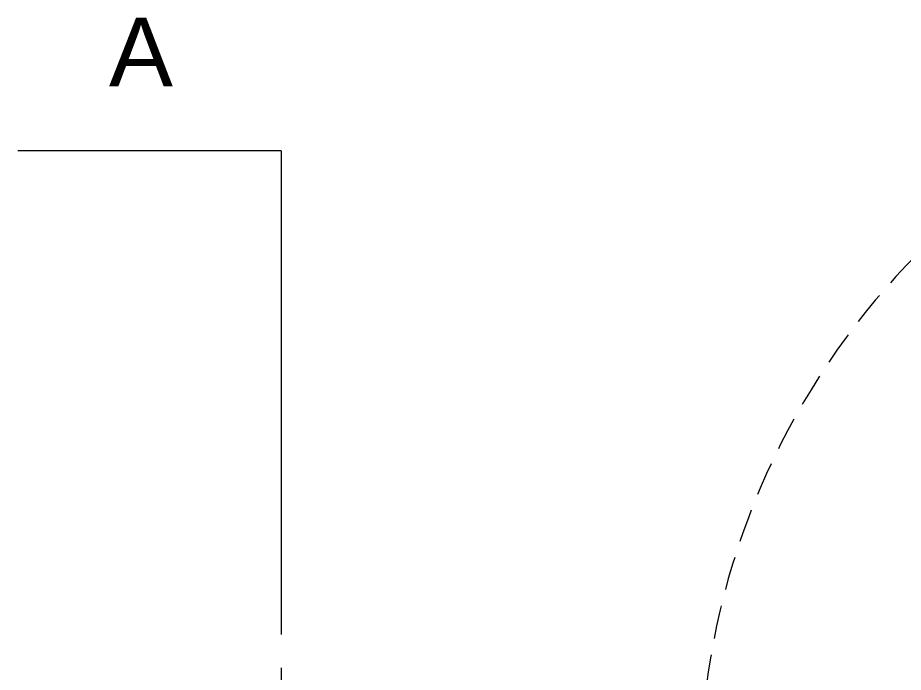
# Model space of a CAD drawing. Header units: millimetres. Extents: x 935 to 13922, y 3203 to 7816.
# Drawn here: x 4144.2 to 4312.1, y 7346.6 to 7470.9 of the extents above; entities that cross this region are included whole.
import ezdxf

# ---------------------------------------------------------------- set-up
doc = ezdxf.new("R2010")
doc.units = ezdxf.units.MM
doc.linetypes.add('CENTRO', pattern=[50.8, 31.75, -6.35, 6.35, -6.35])
doc.linetypes.add('TRATTEGGIATA2', pattern=[9.525, 6.35, -3.175])
for name, color, linetype, lineweight in [('interni', 210, 'Continuous', 13), ('porte', 230, 'Continuous', 13), ('sezioni', 50, 'Continuous', 5)]:
    doc.layers.add(name, color=color, linetype=linetype, lineweight=lineweight)
doc.styles.get("Standard").update_dxf_attribs({"font": 'arial.ttf', "height": 12})

msp = doc.modelspace()

# ---------------------------------------------------------------- linework, layer by layer
at = {"layer": 'interni'}
for q in [(4144.16, 7445.57), (4194.16, 7385.57)]:
    msp.add_line((4194.16, 7445.57), q, dxfattribs=at)
at = {"layer": 'porte', "linetype": 'TRATTEGGIATA2'}
msp.add_arc((4416.78, 7325.45), 143.22, 97.7608, 175.3945, dxfattribs=at)
at = {"layer": 'sezioni', "linetype": 'CENTRO'}
msp.add_line((4194.16, 7385.57), (4194.16, 7258.41), dxfattribs=at)

# ---------------------------------------------------------------- texts
at = {"layer": 'interni', "insert": (4161.48, 7470.86), "char_height": 13, "attachment_point": 1}
msp.add_mtext_dynamic_manual_height_columns('A', width=8.5067, gutter_width=12.5, heights=[0], dxfattribs=at)

doc.saveas('drawing.dxf')
